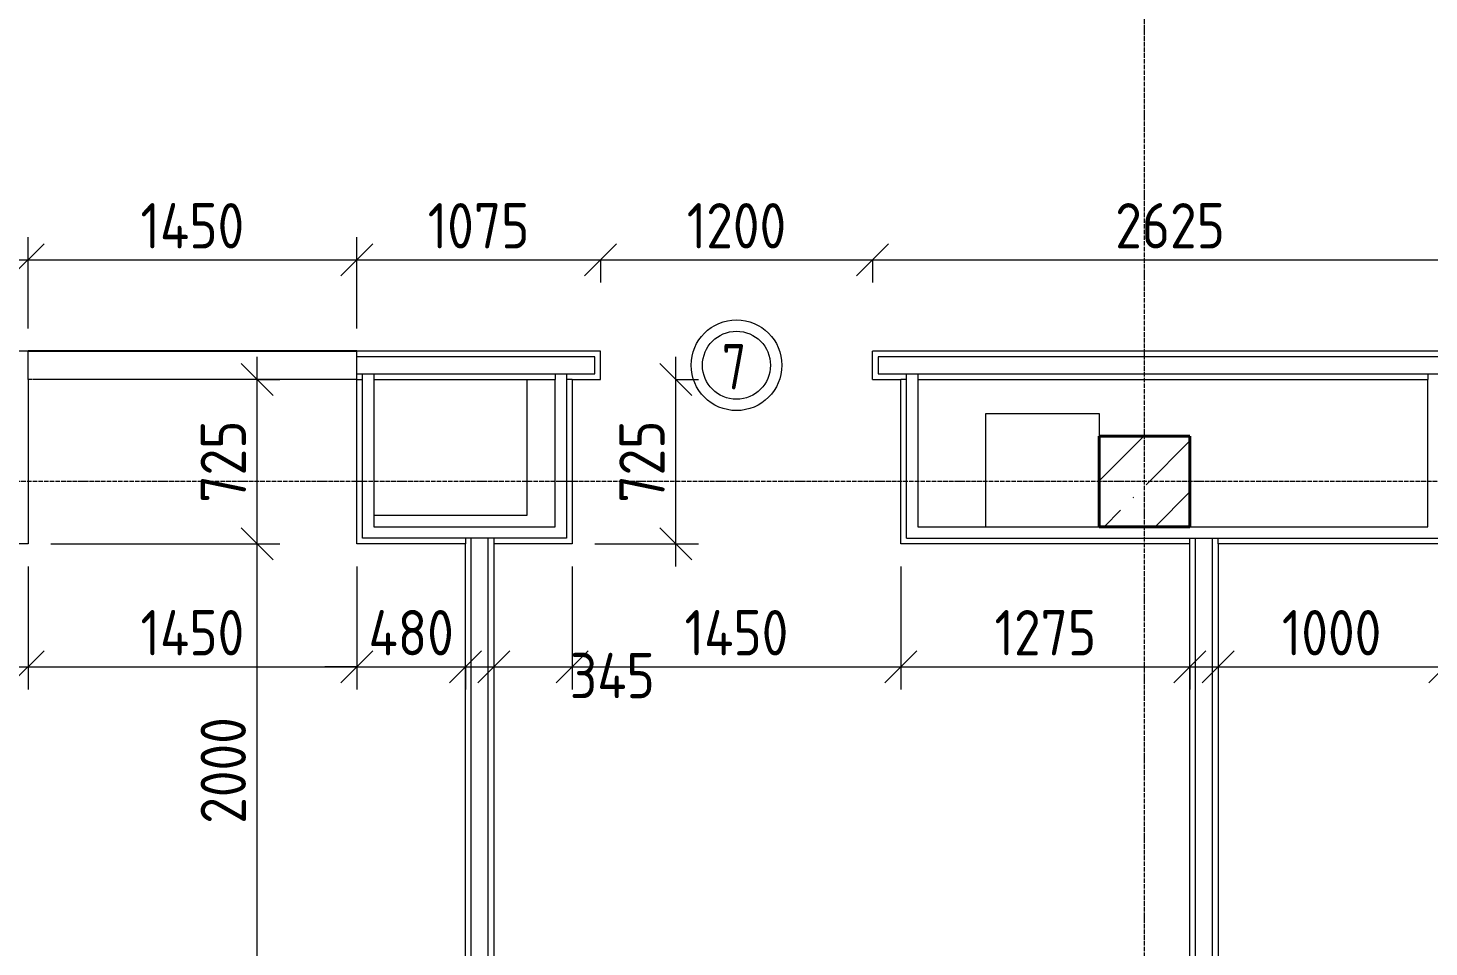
# Model space of a CAD drawing. Header units: millimetres. Extents: x -56773 to 221258, y -262288 to 26541.
# Drawn here: x -841 to 5338, y -51913 to -47860 of the extents above; entities that cross this region are included whole.
import ezdxf

# ---------------------------------------------------------------- set-up
doc = ezdxf.new("R2010")
doc.units = ezdxf.units.MM
doc.linetypes.add('ADSK_Линия сетки', pattern=[25, 20, -2.5, 0, -2.5])
doc.linetypes.add('ADSK_Штриховая_ш2 п1_5', pattern=[4.5, 3, -1.5])
for name, color, linetype, lineweight in [('Двери', 7, 'Continuous', 9), ('Марки дверей', 7, 'Continuous', 20), ('Несущие колонны', 7, 'Continuous', 18), ('Оси', 7, 'Continuous', 9), ('Перекрытие', 7, 'Continuous', 18), ('Размеры', 7, 'Continuous', 9), ('Стены несущие', 7, 'Continuous', 30), ('Стены отделка', 7, 'Continuous', 30), ('Стены штриховка', 7, 'Continuous', 9)]:
    doc.layers.add(name, color=color, linetype=linetype, lineweight=lineweight)
doc.styles.add('GOST Common_3', font='', dxfattribs={"width": 0.9, "height": 200})
doc.styles.add('GOST Common_B', font='', dxfattribs={"width": 0.8, "height": 200})
doc.styles.get('GOST Common_3').set_extended_font_data('GOST Common')
doc.styles.get('GOST Common_B').set_extended_font_data('GOST Common', bold=True)
doc.dimstyles.new('ADSK_Основной_2_0_1', dxfattribs={"dimscale": 304.8, "dimtxt": 201.142999, "dimasz": 0.463911, "dimexe": 0.328084, "dimexo": 0.328084, "dimgap": 0.164042, "dimtad": 1, "dimdec": 3, "dimrnd": 0.001, "dimdsep": 46, "dimtxsty": 'GOST Common_3', "dimblk1": 'OBLIQUE', "dimblk2": 'OBLIQUE', "dimsah": 1, "dimcen": 0.09, "dimdle": 0.328084, "dimazin": 2, "dimtfac": 1, "dimtdec": 4, "dimtix": 1, "dimtmove": 1, "dimatfit": 3, "dimfxl": 1, "dimtvp": 1, "dimtolj": 1, "dimtzin": 0, "dimlwd": 20, "dimlwe": 20, "dimarcsym": 2})
doc.dimstyles.new('ADSK_Основной_2_0_2', dxfattribs={"dimscale": 304.8, "dimtxt": 201.142999, "dimasz": 0.463911, "dimexe": 0.328084, "dimexo": 0.328084, "dimgap": 0.164042, "dimtad": 1, "dimdec": 3, "dimrnd": 0.001, "dimdsep": 46, "dimtxsty": 'GOST Common_3', "dimblk1": 'OBLIQUE', "dimblk2": 'OBLIQUE', "dimsah": 1, "dimcen": 0.09, "dimdle": 0.328084, "dimazin": 2, "dimtfac": 1, "dimtdec": 4, "dimtix": 1, "dimtmove": 0, "dimatfit": 3, "dimfxl": 1, "dimtvp": 1, "dimtolj": 1, "dimtzin": 0, "dimlwd": 20, "dimlwe": 20, "dimarcsym": 2})

# ---------------------------------------------------------------- blocks, each defined once
blk = doc.blocks.new('ADSK_КолоннаЖБ_Прямоугольная - 400x400 мм-1807143-Кладочный план 1-го этажа')
at = {"layer": 'Несущие колонны', "lineweight": 40}
for p, q in [((-200, 200), (200, 200)), ((-200, -200), (-200, 200)), ((200, 200), (200, -200)), ((200, -200), (-200, -200))]:
    blk.add_line(p, q, dxfattribs=at)
blk = doc.blocks.new('ADSK_Дверь_Проем - ADSK_Дверь_Проем-1274760-Кладочный план 1-го этажа')
at = {"layer": 'Двери', "linetype": 'ADSK_Штриховая_ш2 п1_5'}
for p, q in [((-725, 62.5), (725, 62.5)), ((-725, -62.5), (725, -62.5))]:
    blk.add_line(p, q, dxfattribs=at)
blk = doc.blocks.new('ADSK_Дверь_Проем - ADSK_Дверь_Проем-3382191-Кладочный план 1-го этажа')
at = {"layer": 'Двери', "linetype": 'ADSK_Штриховая_ш2 п1_5'}
for p, q in [((-725, 1), (725, 1)), ((-725, -1), (725, -1))]:
    blk.add_line(p, q, dxfattribs=at)
blk = doc.blocks.new('М_двери1 - Марка экземпляра 2-3719212-Кладочный план 1-го этажа')
at = {"layer": 'Марки дверей'}
for radius in [2, 1.5]:
    blk.add_circle((0, 0), radius, dxfattribs=at)
blk = doc.blocks.new('_Oblique')
at = {"color": 0, "linetype": 'ByBlock', "lineweight": -2}
blk.add_line((-0.5, -0.5), (0.5, 0.5), dxfattribs=at)
blk = doc.blocks.new('*D3943')
at = {"layer": 'Defpoints', "color": 0, "lineweight": 25, "transparency": 16777216}
for p in [(-841.1, -50134.7), (-2041.1, -50577.1), (-841.1, -50677)]:
    blk.add_point(p, dxfattribs=at)
at = {"layer": 'Размеры', "color": 0, "lineweight": 20, "transparency": 16777216}
for p, q in [((-841.1, -50234.7), (-841.1, -50777)), ((-2141.1, -50677), (-741.1, -50677)), ((-2041.1, -50677.1), (-2041.1, -50777))]:
    blk.add_line(p, q, dxfattribs=at)
at = {"layer": 'Размеры', "color": 0, "lineweight": 20, "transparency": 16777216, "xscale": 141.4, "yscale": 141.4, "zscale": 141.4, "rotation": 180}
blk.add_blockref('_Oblique', (-2041.1, -50677), dxfattribs=at)
at = {"layer": 'Размеры', "color": 0, "lineweight": 20, "transparency": 16777216, "xscale": 141.4, "yscale": 141.4, "zscale": 141.4}
blk.add_blockref('_Oblique', (-841.1, -50677), dxfattribs=at)
at = {"layer": 'Размеры', "color": 0, "lineweight": 9, "transparency": 16777216, "insert": (-1441.1, -50527), "char_height": 200, "width": 560.473, "attachment_point": 5, "style": 'GOST Common_3'}
blk.add_mtext('\\A1;1200', dxfattribs=at)
blk = doc.blocks.new('*D3944')
at = {"layer": 'Defpoints', "color": 0, "lineweight": 25, "transparency": 16777216}
for p in [(-841.1, -50134.7), (608.9, -50134.7), (608.9, -50677)]:
    blk.add_point(p, dxfattribs=at)
at = {"layer": 'Размеры', "color": 0, "lineweight": 20, "transparency": 16777216}
for p, q in [((-841.1, -50234.7), (-841.1, -50777)), ((608.9, -50234.7), (608.9, -50777)), ((-941.1, -50677), (708.9, -50677))]:
    blk.add_line(p, q, dxfattribs=at)
at = {"layer": 'Размеры', "color": 0, "lineweight": 20, "transparency": 16777216, "xscale": 141.4, "yscale": 141.4, "zscale": 141.4, "rotation": 180}
blk.add_blockref('_Oblique', (-841.1, -50677), dxfattribs=at)
at = {"layer": 'Размеры', "color": 0, "lineweight": 20, "transparency": 16777216, "xscale": 141.4, "yscale": 141.4, "zscale": 141.4}
blk.add_blockref('_Oblique', (608.9, -50677), dxfattribs=at)
at = {"layer": 'Размеры', "color": 0, "lineweight": 9, "transparency": 16777216, "insert": (-116.1, -50527), "char_height": 200, "width": 580.928, "attachment_point": 5, "style": 'GOST Common_3'}
blk.add_mtext('\\A1;1450', dxfattribs=at)
blk = doc.blocks.new('*D3945')
at = {"layer": 'Defpoints', "color": 0, "lineweight": 25, "transparency": 16777216}
for p in [(608.9, -50134.7), (1088.9, -50577.1), (1088.9, -50677)]:
    blk.add_point(p, dxfattribs=at)
at = {"layer": 'Размеры', "color": 0, "lineweight": 20, "transparency": 16777216}
for p, q in [((608.9, -50234.7), (608.9, -50777)), ((608.9, -50677), (467.5, -50677)), ((608.9, -50677), (1088.9, -50677)), ((1088.9, -50677), (1230.3, -50677)), ((1088.9, -50677.1), (1088.9, -50777))]:
    blk.add_line(p, q, dxfattribs=at)
at = {"layer": 'Размеры', "color": 0, "lineweight": 20, "transparency": 16777216, "xscale": 141.4, "yscale": 141.4, "zscale": 141.4}
blk.add_blockref('_Oblique', (608.9, -50677), dxfattribs=at)
at = {"layer": 'Размеры', "color": 0, "lineweight": 20, "transparency": 16777216, "xscale": 141.4, "yscale": 141.4, "zscale": 141.4, "rotation": 180}
blk.add_blockref('_Oblique', (1088.9, -50677), dxfattribs=at)
at = {"layer": 'Размеры', "color": 0, "lineweight": 9, "transparency": 16777216, "insert": (848.9, -50527), "char_height": 200, "width": 474.561, "attachment_point": 5, "style": 'GOST Common_3'}
blk.add_mtext('\\A1;480', dxfattribs=at)
blk = doc.blocks.new('*D3946')
at = {"layer": 'Defpoints', "color": 0, "lineweight": 25, "transparency": 16777216}
for p in [(-841.1, -50134.7), (170.2, -50134.7), (70.2, -52134.7)]:
    blk.add_point(p, dxfattribs=at)
at = {"layer": 'Размеры', "color": 0, "lineweight": 20, "transparency": 16777216}
for p, q in [((170.2, -52234.7), (170.2, -50034.7)), ((-741.1, -50134.7), (270.2, -50134.7)), ((170.2, -52134.7), (270.2, -52134.7))]:
    blk.add_line(p, q, dxfattribs=at)
at = {"layer": 'Размеры', "color": 0, "lineweight": 20, "transparency": 16777216, "xscale": 141.4, "yscale": 141.4, "zscale": 141.4}
for p, rotation in [((170.2, -50134.7), 90), ((170.2, -52134.7), 270)]:
    blk.add_blockref('_Oblique', p, dxfattribs=dict(at, rotation=rotation))
at = {"layer": 'Размеры', "color": 0, "lineweight": 9, "transparency": 16777216, "insert": (20.2, -51134.7), "char_height": 200, "width": 605.475, "attachment_point": 5, "rotation": 90, "style": 'GOST Common_3'}
blk.add_mtext('\\A1;2000', dxfattribs=at)
blk = doc.blocks.new('*D3947')
at = {"layer": 'Defpoints', "color": 0, "lineweight": 25, "transparency": 16777216}
for p in [(70.2, -49409.7), (170.2, -49409.7), (-841.1, -50134.7)]:
    blk.add_point(p, dxfattribs=at)
at = {"layer": 'Размеры', "color": 0, "lineweight": 20, "transparency": 16777216}
for p, q in [((170.2, -50234.7), (170.2, -49309.7)), ((170.2, -49409.7), (270.2, -49409.7)), ((-741.1, -50134.7), (270.2, -50134.7))]:
    blk.add_line(p, q, dxfattribs=at)
at = {"layer": 'Размеры', "color": 0, "lineweight": 20, "transparency": 16777216, "xscale": 141.4, "yscale": 141.4, "zscale": 141.4}
for p, rotation in [((170.2, -49409.7), 90), ((170.2, -50134.7), 270)]:
    blk.add_blockref('_Oblique', p, dxfattribs=dict(at, rotation=rotation))
at = {"layer": 'Размеры', "color": 0, "lineweight": 9, "transparency": 16777216, "insert": (20.2, -49772.2), "char_height": 200, "width": 454.106, "attachment_point": 5, "rotation": 90, "style": 'GOST Common_3'}
blk.add_mtext('\\A1;725', dxfattribs=at)
blk = doc.blocks.new('*D3951')
at = {"layer": 'Defpoints', "color": 0, "lineweight": 25, "transparency": 16777216}
for p in [(1558.9, -50134.7), (1213.9, -50577.1), (1558.9, -50677)]:
    blk.add_point(p, dxfattribs=at)
at = {"layer": 'Размеры', "color": 0, "lineweight": 20, "transparency": 16777216}
for p, q in [((1558.9, -50234.7), (1558.9, -50777)), ((1113.9, -50677), (1658.9, -50677)), ((1213.9, -50677.1), (1213.9, -50777))]:
    blk.add_line(p, q, dxfattribs=at)
at = {"layer": 'Размеры', "color": 0, "lineweight": 20, "transparency": 16777216, "xscale": 141.4, "yscale": 141.4, "zscale": 141.4, "rotation": 180}
blk.add_blockref('_Oblique', (1213.9, -50677), dxfattribs=at)
at = {"layer": 'Размеры', "color": 0, "lineweight": 20, "transparency": 16777216, "xscale": 141.4, "yscale": 141.4, "zscale": 141.4}
blk.add_blockref('_Oblique', (1558.9, -50677), dxfattribs=at)
at = {"layer": 'Размеры', "color": 0, "lineweight": 9, "transparency": 16777216, "insert": (1548.9, -50616.1), "char_height": 200, "width": 474.561, "attachment_point": 1, "line_spacing_factor": 1.022761, "style": 'GOST Common_3'}
blk.add_mtext('\\A1;345', dxfattribs=at)
blk = doc.blocks.new('*D3952')
at = {"layer": 'Defpoints', "color": 0, "lineweight": 25, "transparency": 16777216}
for p in [(1558.9, -50134.7), (3008.9, -50134.7), (3008.9, -50677)]:
    blk.add_point(p, dxfattribs=at)
at = {"layer": 'Размеры', "color": 0, "lineweight": 20, "transparency": 16777216}
for p, q in [((1558.9, -50234.7), (1558.9, -50777)), ((3008.9, -50234.7), (3008.9, -50777)), ((1458.9, -50677), (3108.9, -50677))]:
    blk.add_line(p, q, dxfattribs=at)
at = {"layer": 'Размеры', "color": 0, "lineweight": 20, "transparency": 16777216, "xscale": 141.4, "yscale": 141.4, "zscale": 141.4, "rotation": 180}
blk.add_blockref('_Oblique', (1558.9, -50677), dxfattribs=at)
at = {"layer": 'Размеры', "color": 0, "lineweight": 20, "transparency": 16777216, "xscale": 141.4, "yscale": 141.4, "zscale": 141.4}
blk.add_blockref('_Oblique', (3008.9, -50677), dxfattribs=at)
at = {"layer": 'Размеры', "color": 0, "lineweight": 9, "transparency": 16777216, "insert": (2283.9, -50527), "char_height": 200, "width": 580.928, "attachment_point": 5, "style": 'GOST Common_3'}
blk.add_mtext('\\A1;1450', dxfattribs=at)
blk = doc.blocks.new('*D3953')
at = {"layer": 'Defpoints', "color": 0, "lineweight": 25, "transparency": 16777216}
for p in [(3008.9, -50134.7), (4283.9, -50577.1), (4283.9, -50677)]:
    blk.add_point(p, dxfattribs=at)
at = {"layer": 'Размеры', "color": 0, "lineweight": 20, "transparency": 16777216}
for p, q in [((3008.9, -50234.7), (3008.9, -50777)), ((2908.9, -50677), (4383.9, -50677)), ((4283.9, -50677.1), (4283.9, -50777))]:
    blk.add_line(p, q, dxfattribs=at)
at = {"layer": 'Размеры', "color": 0, "lineweight": 20, "transparency": 16777216, "xscale": 141.4, "yscale": 141.4, "zscale": 141.4, "rotation": 180}
blk.add_blockref('_Oblique', (3008.9, -50677), dxfattribs=at)
at = {"layer": 'Размеры', "color": 0, "lineweight": 20, "transparency": 16777216, "xscale": 141.4, "yscale": 141.4, "zscale": 141.4}
blk.add_blockref('_Oblique', (4283.9, -50677), dxfattribs=at)
at = {"layer": 'Размеры', "color": 0, "lineweight": 9, "transparency": 16777216, "insert": (3646.4, -50527), "char_height": 200, "width": 560.473, "attachment_point": 5, "style": 'GOST Common_3'}
blk.add_mtext('\\A1;1275', dxfattribs=at)
blk = doc.blocks.new('*D3954')
at = {"layer": 'Defpoints', "color": 0, "lineweight": 25, "transparency": 16777216}
for p in [(-841.1, -48881.9), (-8241.1, -49284.7), (-841.1, -49284.7)]:
    blk.add_point(p, dxfattribs=at)
at = {"layer": 'Размеры', "color": 0, "lineweight": 20, "transparency": 16777216}
for p, q in [((-8241.1, -49184.7), (-8241.1, -48781.9)), ((-841.1, -49184.7), (-841.1, -48781.9)), ((-8341.1, -48881.9), (-741.1, -48881.9))]:
    blk.add_line(p, q, dxfattribs=at)
at = {"layer": 'Размеры', "color": 0, "lineweight": 20, "transparency": 16777216, "xscale": 141.4, "yscale": 141.4, "zscale": 141.4, "rotation": 180}
blk.add_blockref('_Oblique', (-8241.1, -48881.9), dxfattribs=at)
at = {"layer": 'Размеры', "color": 0, "lineweight": 20, "transparency": 16777216, "xscale": 141.4, "yscale": 141.4, "zscale": 141.4}
blk.add_blockref('_Oblique', (-841.1, -48881.9), dxfattribs=at)
at = {"layer": 'Размеры', "color": 0, "lineweight": 9, "transparency": 16777216, "insert": (-4541.1, -48731.9), "char_height": 200, "width": 625.93, "attachment_point": 5, "style": 'GOST Common_3'}
blk.add_mtext('\\A1;7400', dxfattribs=at)
blk = doc.blocks.new('*D3955')
at = {"layer": 'Defpoints', "color": 0, "lineweight": 25, "transparency": 16777216}
for p in [(608.9, -48881.9), (-841.1, -49284.7), (608.9, -49284.7)]:
    blk.add_point(p, dxfattribs=at)
at = {"layer": 'Размеры', "color": 0, "lineweight": 20, "transparency": 16777216}
for p, q in [((-841.1, -49184.7), (-841.1, -48781.9)), ((608.9, -49184.7), (608.9, -48781.9)), ((-941.1, -48881.9), (708.9, -48881.9))]:
    blk.add_line(p, q, dxfattribs=at)
at = {"layer": 'Размеры', "color": 0, "lineweight": 20, "transparency": 16777216, "xscale": 141.4, "yscale": 141.4, "zscale": 141.4, "rotation": 180}
blk.add_blockref('_Oblique', (-841.1, -48881.9), dxfattribs=at)
at = {"layer": 'Размеры', "color": 0, "lineweight": 20, "transparency": 16777216, "xscale": 141.4, "yscale": 141.4, "zscale": 141.4}
blk.add_blockref('_Oblique', (608.9, -48881.9), dxfattribs=at)
at = {"layer": 'Размеры', "color": 0, "lineweight": 9, "transparency": 16777216, "insert": (-116.1, -48731.9), "char_height": 200, "width": 580.928, "attachment_point": 5, "style": 'GOST Common_3'}
blk.add_mtext('\\A1;1450', dxfattribs=at)
blk = doc.blocks.new('*D3956')
at = {"layer": 'Defpoints', "color": 0, "lineweight": 25, "transparency": 16777216}
for p in [(1683.9, -48781.9), (1683.9, -48881.9), (608.9, -49284.7)]:
    blk.add_point(p, dxfattribs=at)
at = {"layer": 'Размеры', "color": 0, "lineweight": 20, "transparency": 16777216}
for p, q in [((608.9, -49184.7), (608.9, -48781.9)), ((508.9, -48881.9), (1783.9, -48881.9)), ((1683.9, -48881.9), (1683.9, -48981.9))]:
    blk.add_line(p, q, dxfattribs=at)
at = {"layer": 'Размеры', "color": 0, "lineweight": 20, "transparency": 16777216, "xscale": 141.4, "yscale": 141.4, "zscale": 141.4, "rotation": 180}
blk.add_blockref('_Oblique', (608.9, -48881.9), dxfattribs=at)
at = {"layer": 'Размеры', "color": 0, "lineweight": 20, "transparency": 16777216, "xscale": 141.4, "yscale": 141.4, "zscale": 141.4}
blk.add_blockref('_Oblique', (1683.9, -48881.9), dxfattribs=at)
at = {"layer": 'Размеры', "color": 0, "lineweight": 9, "transparency": 16777216, "insert": (1146.4, -48731.9), "char_height": 200, "width": 560.473, "attachment_point": 5, "style": 'GOST Common_3'}
blk.add_mtext('\\A1;1075', dxfattribs=at)
blk = doc.blocks.new('*D3957')
at = {"layer": 'Defpoints', "color": 0, "lineweight": 25, "transparency": 16777216}
for p in [(1683.9, -48781.9), (2883.9, -48781.9), (2883.9, -48881.9)]:
    blk.add_point(p, dxfattribs=at)
at = {"layer": 'Размеры', "color": 0, "lineweight": 20, "transparency": 16777216}
for p, q in [((1583.9, -48881.9), (2983.9, -48881.9)), ((1683.9, -48881.9), (1683.9, -48981.9)), ((2883.9, -48881.9), (2883.9, -48981.9))]:
    blk.add_line(p, q, dxfattribs=at)
at = {"layer": 'Размеры', "color": 0, "lineweight": 20, "transparency": 16777216, "xscale": 141.4, "yscale": 141.4, "zscale": 141.4, "rotation": 180}
blk.add_blockref('_Oblique', (1683.9, -48881.9), dxfattribs=at)
at = {"layer": 'Размеры', "color": 0, "lineweight": 20, "transparency": 16777216, "xscale": 141.4, "yscale": 141.4, "zscale": 141.4}
blk.add_blockref('_Oblique', (2883.9, -48881.9), dxfattribs=at)
at = {"layer": 'Размеры', "color": 0, "lineweight": 9, "transparency": 16777216, "insert": (2283.9, -48731.9), "char_height": 200, "width": 560.473, "attachment_point": 5, "style": 'GOST Common_3'}
blk.add_mtext('\\A1;1200', dxfattribs=at)
blk = doc.blocks.new('*D3958')
at = {"layer": 'Defpoints', "color": 0, "lineweight": 25, "transparency": 16777216}
for p in [(2883.9, -48781.9), (5508.9, -48781.9), (5508.9, -48881.9)]:
    blk.add_point(p, dxfattribs=at)
at = {"layer": 'Размеры', "color": 0, "lineweight": 20, "transparency": 16777216}
for p, q in [((2783.9, -48881.9), (5608.9, -48881.9)), ((2883.9, -48881.9), (2883.9, -48981.9)), ((5508.9, -48881.9), (5508.9, -48981.9))]:
    blk.add_line(p, q, dxfattribs=at)
at = {"layer": 'Размеры', "color": 0, "lineweight": 20, "transparency": 16777216, "xscale": 141.4, "yscale": 141.4, "zscale": 141.4, "rotation": 180}
blk.add_blockref('_Oblique', (2883.9, -48881.9), dxfattribs=at)
at = {"layer": 'Размеры', "color": 0, "lineweight": 20, "transparency": 16777216, "xscale": 141.4, "yscale": 141.4, "zscale": 141.4}
blk.add_blockref('_Oblique', (5508.9, -48881.9), dxfattribs=at)
at = {"layer": 'Размеры', "color": 0, "lineweight": 9, "transparency": 16777216, "insert": (4196.4, -48731.9), "char_height": 200, "width": 605.475, "attachment_point": 5, "style": 'GOST Common_3'}
blk.add_mtext('\\A1;2625', dxfattribs=at)
blk = doc.blocks.new('*D3998')
at = {"layer": 'Defpoints', "color": 0, "lineweight": 25, "transparency": 16777216}
for p in [(5408.9, -50134.7), (4408.9, -50577.1), (5408.9, -50677)]:
    blk.add_point(p, dxfattribs=at)
at = {"layer": 'Размеры', "color": 0, "lineweight": 20, "transparency": 16777216}
for p, q in [((5408.9, -50234.7), (5408.9, -50777)), ((4308.9, -50677), (5508.9, -50677)), ((4408.9, -50677.1), (4408.9, -50777))]:
    blk.add_line(p, q, dxfattribs=at)
at = {"layer": 'Размеры', "color": 0, "lineweight": 20, "transparency": 16777216, "xscale": 141.4, "yscale": 141.4, "zscale": 141.4, "rotation": 180}
blk.add_blockref('_Oblique', (4408.9, -50677), dxfattribs=at)
at = {"layer": 'Размеры', "color": 0, "lineweight": 20, "transparency": 16777216, "xscale": 141.4, "yscale": 141.4, "zscale": 141.4}
blk.add_blockref('_Oblique', (5408.9, -50677), dxfattribs=at)
at = {"layer": 'Размеры', "color": 0, "lineweight": 9, "transparency": 16777216, "insert": (4908.9, -50527), "char_height": 200, "width": 560.473, "attachment_point": 5, "style": 'GOST Common_3'}
blk.add_mtext('\\A1;1000', dxfattribs=at)
blk = doc.blocks.new('*D3999')
at = {"layer": 'Defpoints', "color": 0, "lineweight": 25, "transparency": 16777216}
for p in [(5408.9, -50134.7), (6658.9, -50134.7), (6658.9, -50677)]:
    blk.add_point(p, dxfattribs=at)
at = {"layer": 'Размеры', "color": 0, "lineweight": 20, "transparency": 16777216}
for p, q in [((5408.9, -50234.7), (5408.9, -50777)), ((6658.9, -50234.7), (6658.9, -50777)), ((5308.9, -50677), (6758.9, -50677))]:
    blk.add_line(p, q, dxfattribs=at)
at = {"layer": 'Размеры', "color": 0, "lineweight": 20, "transparency": 16777216, "xscale": 141.4, "yscale": 141.4, "zscale": 141.4, "rotation": 180}
blk.add_blockref('_Oblique', (5408.9, -50677), dxfattribs=at)
at = {"layer": 'Размеры', "color": 0, "lineweight": 20, "transparency": 16777216, "xscale": 141.4, "yscale": 141.4, "zscale": 141.4}
blk.add_blockref('_Oblique', (6658.9, -50677), dxfattribs=at)
at = {"layer": 'Размеры', "color": 0, "lineweight": 9, "transparency": 16777216, "insert": (6033.9, -50527), "char_height": 200, "width": 560.473, "attachment_point": 5, "style": 'GOST Common_3'}
blk.add_mtext('\\A1;1250', dxfattribs=at)
blk = doc.blocks.new('*D4007')
at = {"layer": 'Defpoints', "color": 0, "lineweight": 25, "transparency": 16777216}
for p in [(1916.9, -49409.7), (2016.9, -49409.7), (1558.9, -50134.7)]:
    blk.add_point(p, dxfattribs=at)
at = {"layer": 'Размеры', "color": 0, "lineweight": 20, "transparency": 16777216}
for p, q in [((2016.9, -50234.7), (2016.9, -49309.7)), ((2016.9, -49409.7), (2116.9, -49409.7)), ((1658.9, -50134.7), (2116.9, -50134.7))]:
    blk.add_line(p, q, dxfattribs=at)
at = {"layer": 'Размеры', "color": 0, "lineweight": 20, "transparency": 16777216, "xscale": 141.4, "yscale": 141.4, "zscale": 141.4}
for p, rotation in [((2016.9, -49409.7), 90), ((2016.9, -50134.7), 270)]:
    blk.add_blockref('_Oblique', p, dxfattribs=dict(at, rotation=rotation))
at = {"layer": 'Размеры', "color": 0, "lineweight": 9, "transparency": 16777216, "insert": (1866.9, -49772.2), "char_height": 200, "width": 454.106, "attachment_point": 5, "rotation": 90, "style": 'GOST Common_3'}
blk.add_mtext('\\A1;725', dxfattribs=at)

msp = doc.modelspace()

# ---------------------------------------------------------------- hatches: boundary and pattern name
at = {"layer": 'Несущие колонны', "lineweight": 9}
h = msp.add_hatch(dxfattribs=at)
h.set_pattern_fill('FP_3', color=256, style=0, pattern_type=2)
h.set_pattern_definition([(45, (1283.93, -48864.63), (-224.506, 224.506), []), (45, (1508.44, -48864.63), (-224.506, 224.506), [396.875, -79.375, 3.353, -76.022])])
h.paths.add_polyline_path([(3883.9343, -50059.6624), (4283.9343, -50059.6624), (4283.9343, -49659.6624), (3883.9343, -49659.6624), (3883.9343, -49990.6172)])

# ---------------------------------------------------------------- linework, layer by layer
for p, q in [((4283.9343, -49659.6624), (3883.9343, -49659.6624)), ((3883.9343, -50059.6624), (3883.9343, -49659.6624)), ((4283.9343, -49659.6624), (4283.9343, -50059.6624)), ((4283.9343, -50059.6624), (3883.9343, -50059.6624))]:
    msp.add_line(p, q, dxfattribs=at)
at = {"layer": 'Оси', "linetype": 'ADSK_Линия сетки', "lineweight": 5}
for p, q in [((4083.9343, -59838.5137), (4083.9343, -38837.1863)), ((63681.4538, -49859.6624), (-23956.1623, -49859.6624))]:
    msp.add_line(p, q, dxfattribs=at)
at = {"layer": 'Перекрытие'}
for p, q in [((1358.9343, -49409.6624), (1358.9343, -50009.6624)), ((3383.9343, -50059.6624), (3383.9343, -49559.6624)), ((3383.9343, -49559.6624), (3883.9343, -49559.6624)), ((3883.9343, -49559.6624), (3883.9343, -49659.6624)), ((1358.9343, -50009.6624), (683.9343, -50009.6624))]:
    msp.add_line(p, q, dxfattribs=at)
at = {"layer": 'Стены несущие', "lineweight": 9}
for p, q in [((-841.0657, -49284.6624), (-8241.0657, -49284.6624)), ((-841.0657, -49409.6624), (-841.0657, -49284.6624)), ((1683.9343, -49284.6624), (608.9343, -49284.6624)), ((608.9343, -49409.6624), (608.9343, -49284.6624)), ((1683.9343, -49409.6624), (1683.9343, -49284.6624)), ((5508.9343, -49284.6624), (2883.9343, -49284.6624)), ((2883.9343, -49409.6624), (2883.9343, -49284.6624)), ((683.9343, -49409.6624), (1483.9343, -49409.6624)), ((683.9343, -49409.6624), (683.9343, -50059.6624)), ((1483.9343, -50059.6624), (1483.9343, -49409.6624)), ((1558.9343, -49409.6624), (1683.9343, -49409.6624)), ((2883.9343, -49409.6624), (3008.9343, -49409.6624)), ((3083.9343, -49409.6624), (3083.9343, -50059.6624)), ((3083.9343, -49409.6624), (5333.9343, -49409.6624)), ((5333.9343, -50059.6624), (5333.9343, -49409.6624)), ((683.9343, -50059.6624), (1483.9343, -50059.6624)), ((3083.9343, -50059.6624), (5333.9343, -50059.6624)), ((1088.9343, -52134.6624), (1088.9343, -50134.6624)), ((1213.9343, -50134.6624), (1213.9343, -55809.6624)), ((4283.9343, -55809.6624), (4283.9343, -50134.6624)), ((4408.9343, -50134.6624), (4408.9343, -55809.6624))]:
    msp.add_line(p, q, dxfattribs=at)
at = {"layer": 'Стены отделка', "lineweight": 18}
for p, q in [((-841.0657, -49409.6624), (-841.0657, -50134.6624)), ((608.9343, -50134.6624), (608.9343, -49409.6624)), ((1558.9343, -49409.6624), (1558.9343, -50134.6624)), ((3008.9343, -50134.6624), (3008.9343, -49409.6624)), ((-841.0657, -50134.6624), (-2041.0657, -50134.6624)), ((1088.9343, -50134.6624), (608.9343, -50134.6624)), ((1558.9343, -50134.6624), (1213.9343, -50134.6624)), ((4283.9343, -50134.6624), (3008.9343, -50134.6624)), ((5408.9343, -50134.6624), (4408.9343, -50134.6624))]:
    msp.add_line(p, q, dxfattribs=at)
at = {"layer": 'Стены штриховка', "lineweight": 9}
for p, q in [((1658.9343, -49309.6624), (608.9343, -49309.6624)), ((1658.9343, -49384.6624), (1658.9343, -49309.6624)), ((5483.9343, -49309.6624), (2908.9343, -49309.6624)), ((2908.9343, -49309.6624), (2908.9343, -49384.6624)), ((608.9343, -49384.6624), (1658.9343, -49384.6624)), ((608.9343, -49409.6624), (633.9343, -49409.6624)), ((633.9343, -50109.6624), (633.9343, -49384.6624)), ((683.9343, -49384.6624), (683.9343, -49409.6624)), ((1483.9343, -49384.6624), (1483.9343, -49409.6624)), ((1533.9343, -49384.6624), (1533.9343, -50109.6624)), ((1558.9343, -49409.6624), (1533.9343, -49409.6624)), ((2908.9343, -49384.6624), (5483.9343, -49384.6624)), ((3033.9343, -49409.6624), (3008.9343, -49409.6624)), ((3033.9343, -50109.6624), (3033.9343, -49384.6624)), ((3083.9343, -49384.6624), (3083.9343, -49409.6624)), ((5333.9343, -49384.6624), (5333.9343, -49409.6624)), ((1533.9343, -50109.6624), (633.9343, -50109.6624)), ((1088.9343, -50109.6624), (1088.9343, -50134.6624)), ((1113.9343, -52159.6624), (1113.9343, -50109.6624)), ((1188.9343, -55809.6624), (1188.9343, -50109.6624)), ((1213.9343, -50109.6624), (1213.9343, -50134.6624)), ((3033.9343, -50109.6624), (5383.9343, -50109.6624)), ((4283.9343, -50134.6624), (4283.9343, -50109.6624)), ((4308.9343, -55809.6624), (4308.9343, -50109.6624)), ((4383.9343, -55809.6624), (4383.9343, -50109.6624)), ((4408.9343, -50134.6624), (4408.9343, -50109.6624))]:
    msp.add_line(p, q, dxfattribs=at)

# ---------------------------------------------------------------- block references
at = {"layer": 'Двери'}
msp.add_blockref('ADSK_Дверь_Проем - ADSK_Дверь_Проем-3382191-Кладочный план 1-го этажа', (-116.0657, -49283.6624), dxfattribs=at)
at = {"layer": 'Двери', "rotation": 180}
msp.add_blockref('ADSK_Дверь_Проем - ADSK_Дверь_Проем-1274760-Кладочный план 1-го этажа', (-116.0657, -49347.1624), dxfattribs=at)
at = {"layer": 'Марки дверей', "xscale": 99.99999999999993, "yscale": 99.99999999999993, "zscale": 99.99999999999993}
msp.add_blockref('М_двери1 - Марка экземпляра 2-3719212-Кладочный план 1-го этажа', (2283.9343, -49347.1624), dxfattribs=at)
at = {"layer": 'Несущие колонны', "lineweight": 40, "rotation": 89.9999999999999}
msp.add_blockref('ADSK_КолоннаЖБ_Прямоугольная - 400x400 мм-1807143-Кладочный план 1-го этажа', (4083.9343, -49859.6624), dxfattribs=at)

# ---------------------------------------------------------------- texts
at = {"layer": 'Марки дверей', "lineweight": 5, "insert": (2219.8769, -49253.5035), "char_height": 200, "width": 147.5105, "attachment_point": 1, "style": 'GOST Common_B'}
msp.add_mtext('\\fGOST Common|b1|i0|c204|p34|;\\W.8;7', dxfattribs=at)

# ---------------------------------------------------------------- dimensions: what is measured, and where the dimension line sits
at = {"layer": 'Размеры', "lineweight": 9}
for base, p1, p2, override, picture, middle in [((-841.0657, -48881.9029), (-8241.0657, -49284.6624), (-841.0657, -49284.6624), {"dimpost": '<>', "dimfxl": 7400}, '*D3954', (-4541.0657, -48731.9029)), ((608.9343, -48881.9029), (-841.0657, -49284.6624), (608.9343, -49284.6624), {"dimpost": '<>', "dimfxl": 1450}, '*D3955', (-116.0657, -48731.9029)), ((1683.9343, -48881.9029), (608.9343, -49284.6624), (1683.9343, -48781.918), {"dimpost": '<>', "dimfxl": 1186.750565}, '*D3956', (1146.4343, -48731.9029)), ((2883.9343, -48881.9029), (1683.9343, -48781.918), (2883.9343, -48781.918), {"dimpost": '<>', "dimfxl": 1200}, '*D3957', (2283.9343, -48731.9029)), ((5508.9343, -48881.9029), (2883.9343, -48781.918), (5508.9343, -48781.918), {"dimpost": '<>', "dimfxl": 2625}, '*D3958', (4196.4343, -48731.9029)), ((-841.0657, -50677.0494), (-2041.0657, -50577.0645), (-841.0657, -50134.6624), {"dimpost": '<>', "dimfxl": 1278.952557}, '*D3943', (-1441.0657, -50527.0494)), ((608.9343, -50677.0494), (-841.0657, -50134.6624), (608.9343, -50134.6624), {"dimpost": '<>', "dimfxl": 1450}, '*D3944', (-116.0657, -50527.0494)), ((1088.9343, -50677.0494), (608.9343, -50134.6624), (1088.9343, -50577.0645), {"dimpost": '<>', "dimfxl": 652.778403}, '*D3945', (848.9343, -50527.0494)), ((3008.9343, -50677.0494), (1558.9343, -50134.6624), (3008.9343, -50134.6624), {"dimpost": '<>', "dimfxl": 1450}, '*D3952', (2283.9343, -50527.0494)), ((4283.9343, -50677.0494), (3008.9343, -50134.6624), (4283.9343, -50577.0645), {"dimpost": '<>', "dimfxl": 1349.572022}, '*D3953', (3646.4343, -50527.0494)), ((5408.9343, -50677.0494), (4408.9343, -50577.0645), (5408.9343, -50134.6624), {"dimpost": '<>', "dimfxl": 1093.489663}, '*D3998', (4908.9343, -50527.0494)), ((6658.9343, -50677.0494), (5408.9343, -50134.6624), (6658.9343, -50134.6624), {"dimpost": '<>', "dimfxl": 1250}, '*D3999', (6033.9343, -50527.0494))]:
    dim = msp.add_linear_dim(base=base, p1=p1, p2=p2, dimstyle='ADSK_Основной_2_0_2', override=override, dxfattribs=at)
    dim.commit()
    dim.dimension.update_dxf_attribs({"geometry": picture, "text_midpoint": middle})
for base, p1, p2, override, picture, middle in [((170.1805, -49409.6624), (-841.0657, -50134.6624), (70.1956, -49409.6624), {"dimpost": '<>', "dimfxl": 1164.483601}, '*D3947', (20.1805, -49772.1624)), ((2016.8893, -49409.6624), (1558.9343, -50134.6624), (1916.9044, -49409.6624), {"dimpost": '<>', "dimfxl": 808.558934}, '*D4007', (1866.8893, -49772.1624)), ((170.1805, -50134.6624), (70.1956, -52134.6624), (-841.0657, -50134.6624), {"dimpost": '<>', "dimfxl": 2197.816429}, '*D3946', (20.1805, -51134.6624))]:
    dim = msp.add_linear_dim(base=base, p1=p1, p2=p2, angle=90, dimstyle='ADSK_Основной_2_0_2', override=override, dxfattribs=at)
    dim.commit()
    dim.dimension.update_dxf_attribs({"geometry": picture, "text_midpoint": middle})
dim = msp.add_linear_dim(base=(1558.9343, -50677.0494), p1=(1213.9343, -50577.0645), p2=(1558.9343, -50134.6624), dimstyle='ADSK_Основной_2_0_1', override={"dimpost": '<>', "dimfxl": 561.021072}, dxfattribs=at)
dim.commit()
dim.dimension.update_dxf_attribs({"geometry": '*D3951', "text_midpoint": (1786.2131, -50932.7329), "dimtype": 160})

doc.saveas('drawing.dxf')
